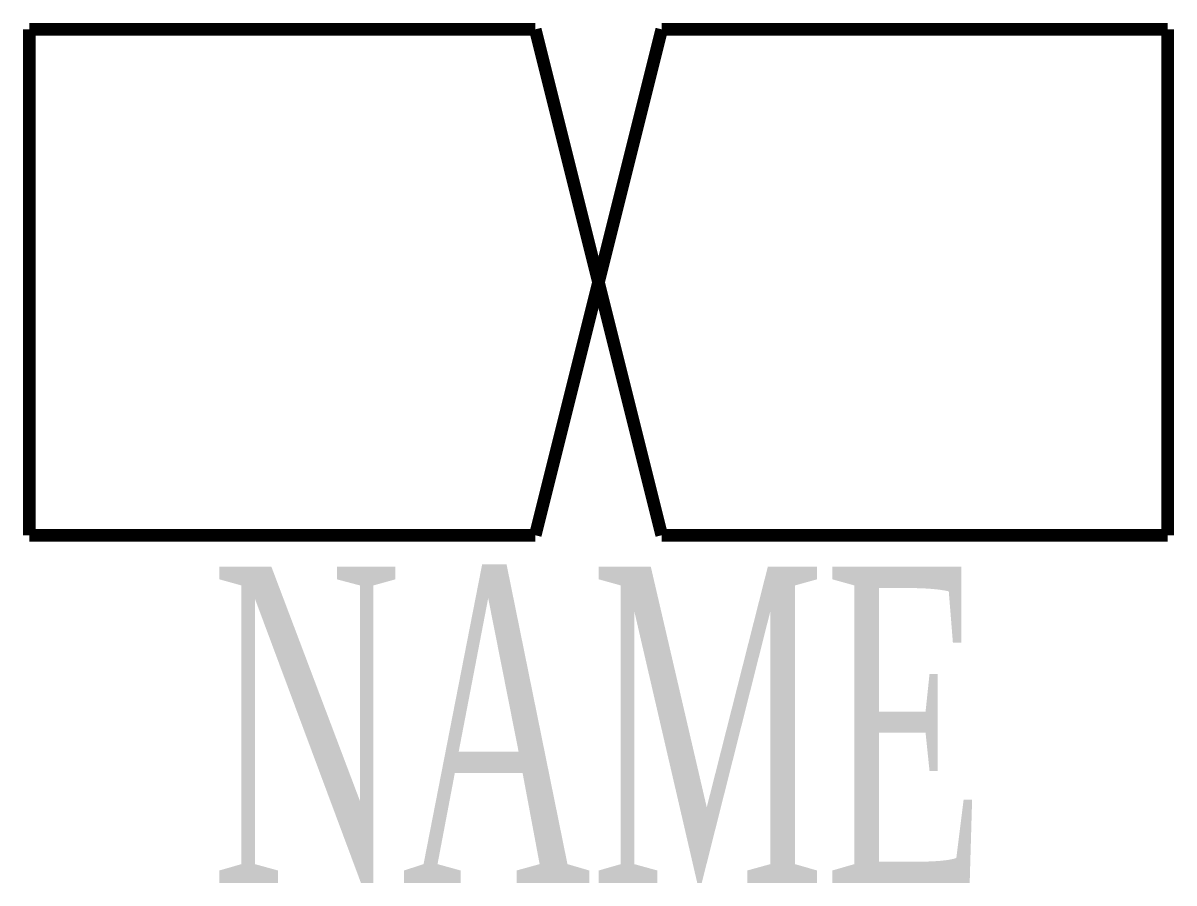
# Model space of a CAD drawing. Header units: millimetres. Extents: x -4.55 to 4.55, y -4.75 to 2.05.
import ezdxf
from ezdxf.enums import TextEntityAlignment as Align

# ---------------------------------------------------------------- set-up
doc = ezdxf.new("R2010")
doc.units = ezdxf.units.MM
doc.styles.add('CHINESE', font='TIMES.TTF', dxfattribs={"width": 0.8, "height": 3})

msp = doc.modelspace()

# ---------------------------------------------------------------- linework, layer by layer
at = {"color": 7, "const_width": 0.1}
for points in [[(-0.5, 2), (-4.5, 2)], [(-4.5, 2), (-4.5, -2)], [(0.5, 2), (-0.5, -2)], [(-0.5, 2), (0.5, -2)], [(0.5, 2), (4.5, 2)], [(4.5, 2), (4.5, -2)], [(-0.5, -2), (-4.5, -2)], [(0.5, -2), (4.5, -2)]]:
    msp.add_lwpolyline(points, dxfattribs=at)

# ---------------------------------------------------------------- texts
at = {"style": 'CHINESE', "width": 0.55}
msp.add_attdef('NAME', text='JZ000', height=2.5, dxfattribs=at).set_placement((0, -3.5), align=Align.MIDDLE_CENTER)

doc.saveas('drawing.dxf')
